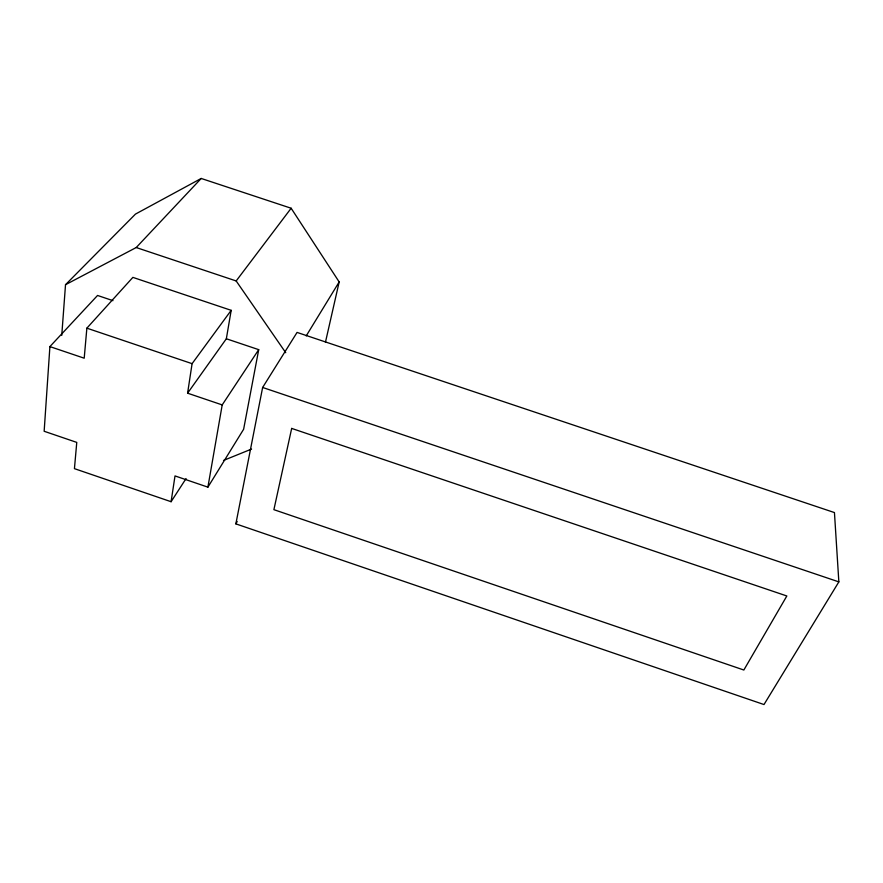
<?xml version="1.0" encoding="UTF-8"?>
<svg xmlns="http://www.w3.org/2000/svg" width="883" height="883" viewBox="0 0 883 883"><rect width="100%" height="100%" fill="white"/><g stroke="black" fill="none" stroke-linecap="round" stroke-linejoin="round"><path stroke-width="1.32" d="M112.958 300.65L97.549 295.463L49.901 346.6L44.15 431.268L76.766 442.394L74.437 468.652L171.092 501.71L186.059 478.575M61.755 335.352L65.519 284.701L135.485 214.083L201.203 178.454L291.147 208.245L339.171 281.942L325.463 342.174M226.346 338.774L258.719 349.657L222.207 404.911L187.593 393.189L226.346 338.774L231.18 310.33L132.88 277.383L86.865 328.167L84.205 358.2L49.901 346.6M171.092 501.71L175.011 475.926L207.902 487.151L243.62 429.27L258.719 349.657M187.593 393.189L192.086 363.664L231.18 310.33M207.902 487.151L222.207 404.911M235.86 523.873L262.637 387.471L297.063 332.416L834.446 512.57L838.85 581.886L763.994 704.546L235.86 523.873L237.196 521.5M306.202 335.915L339.171 281.942M65.519 284.701L136.214 247.538L236.169 280.949L291.147 208.245M136.214 247.538L201.203 178.454M223.52 460.429L251.578 449.061M86.865 328.167L192.086 363.664M262.637 387.471L838.85 581.886M236.169 280.949L285.739 352.714M291.677 428.41L273.896 509.668L743.85 670.02L786.841 595.981L291.677 428.41"/></g></svg>
